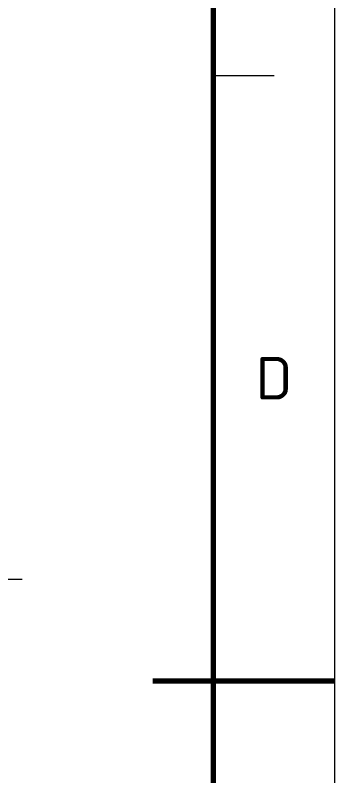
# Model space of a CAD drawing. Header units: millimetres. Extents: x 0 to 2382, y 0 to 420.
# Drawn here: x 1221.7 to 1248, y 202.2 to 265 of the extents above; entities that cross this region are included whole.
import ezdxf
from ezdxf.enums import TextEntityAlignment as Align

# ---------------------------------------------------------------- set-up
doc = ezdxf.new("R2010")
doc.units = ezdxf.units.MM
for name, color, linetype, lineweight in [('06-TEXTO', 7, 'CONTINUOUS', 25), ('07-RECUADRO', 7, 'CONTINUOUS', 70), ('08-FINA', 5, 'CONTINUOUS', 18)]:
    doc.layers.add(name, color=color, linetype=linetype, lineweight=lineweight)
doc.styles.add('ISO3098', font='isocpeur.ttf')

msp = doc.modelspace()

# ---------------------------------------------------------------- linework, layer by layer
at = {"layer": '07-RECUADRO'}
msp.add_line((1248, 210), (1233, 210), dxfattribs=at)
msp.add_lwpolyline([(679, 10), (1238, 10), (1238, 410), (679, 410)], close=True, dxfattribs=at)
at = {"layer": '08-FINA'}
for p, q in [((1238, 260), (1243, 260)), ((1193.425, 218.4), (1222.225, 218.4))]:
    msp.add_line(p, q, dxfattribs=at)
msp.add_lwpolyline([(654, 0), (1248, 0), (1248, 420), (654, 420)], close=True, dxfattribs=at)

# ---------------------------------------------------------------- texts
at = {"layer": '06-TEXTO', "style": 'ISO3098'}
msp.add_text('D', height=3.5, dxfattribs=at).set_placement((1243, 235), align=Align.MIDDLE_CENTER)

doc.saveas('drawing.dxf')
